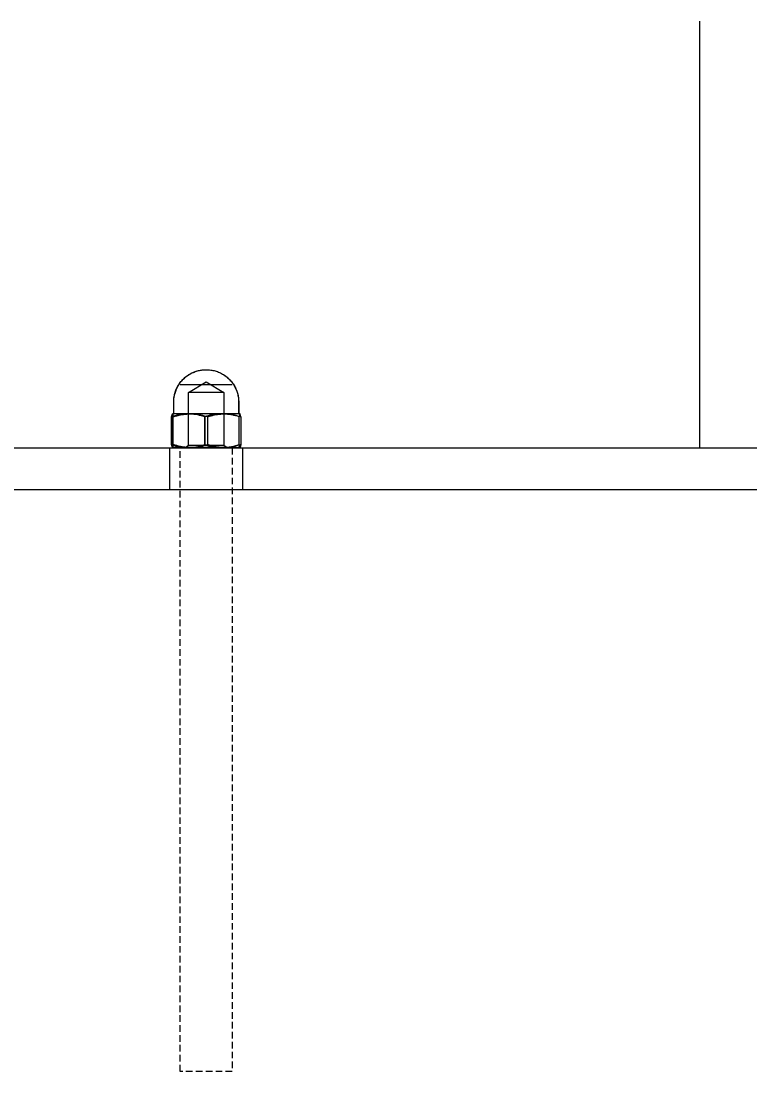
# Model space of a CAD drawing. Header units: millimetres. Extents: x -263 to 4879, y -277 to 2995.
# Drawn here: x 2447.9 to 2588.1, y 1829.2 to 2034.5 of the extents above; entities that cross this region are included whole.
import ezdxf

# ---------------------------------------------------------------- set-up
doc = ezdxf.new("R2010")
doc.units = ezdxf.units.MM
doc.linetypes.add('HIDDEN', pattern=[1.905, 1.27, -0.635])
for name, color, linetype, lineweight in [('ZANO_R', 7, 'Continuous', 0), ('ZANO_R_przerywana', 7, 'HIDDEN', 0), ('ZANO_W', 1, 'Continuous', 0)]:
    doc.layers.add(name, color=color, linetype=linetype, lineweight=lineweight)
doc.styles.add('Arial', font='arial.ttf')
doc.styles.get("Standard").update_dxf_attribs({"font": 'ARIALUNI.TTF'})
doc.dimstyles.new('pl i ang', dxfattribs={"dimtxt": 50, "dimasz": 50, "dimexe": 1.25, "dimexo": 0.625, "dimgap": 10, "dimtad": 1, "dimtoh": 1, "dimtxsty": 'Standard', "dimcen": 2.5, "dimclrd": 1, "dimclre": 1, "dimclrt": 1, "dimadec": 0, "dimazin": 0, "dimtfac": 1, "dimtmove": 0, "dimatfit": 3, "dimfxl": 1, "dimarcsym": 1})

# ---------------------------------------------------------------- blocks, each defined once
blk = doc.blocks.new('*D457')
at = {"layer": 'ZANO_W', "color": 1, "lineweight": -2}
for p, q in [((2388.51, 1938.38), (2388.51, 1725.7)), ((2868.44, 1938.38), (2868.44, 1725.7)), ((2428.51, 1735.7), (2828.44, 1735.7))]:
    blk.add_line(p, q, dxfattribs=at)
at = {"layer": 'ZANO_W', "color": 1}
for points in [[(2428.51, 1742.37), (2428.51, 1729.03), (2388.51, 1735.7)], [(2828.44, 1729.03), (2828.44, 1742.37), (2868.44, 1735.7)]]:
    blk.add_solid(points, dxfattribs=at)
at = {"layer": 'ZANO_W', "color": 1, "insert": (2628.47, 1766.12), "char_height": 40, "attachment_point": 5, "style": 'Arial'}
blk.add_mtext('480', dxfattribs=at)

msp = doc.modelspace()

# ---------------------------------------------------------------- linework, layer by layer
at = {"layer": 'ZANO_R'}
for p, q in [((2578.47, 1952.38), (2578.49, 2034.51)), ((2578.47, 1985.81), (2578.47, 2034.51)), ((2479.84, 1966.31), (2480.02, 1966.43)), ((2479.96, 1966.38), (2480.14, 1966.5)), ((2480.02, 1966.43), (2480.2, 1966.55)), ((2480.14, 1966.5), (2480.33, 1966.61)), ((2480.2, 1966.55), (2480.38, 1966.65)), ((2480.33, 1966.61), (2480.52, 1966.72)), ((2480.38, 1966.65), (2480.57, 1966.75)), ((2480.52, 1966.72), (2480.71, 1966.82)), ((2480.57, 1966.75), (2480.76, 1966.85)), ((2480.71, 1966.82), (2480.91, 1966.91)), ((2480.76, 1966.85), (2480.96, 1966.94)), ((2480.91, 1966.91), (2481.11, 1967)), ((2480.96, 1966.94), (2481.15, 1967.02)), ((2481.11, 1967), (2481.31, 1967.07)), ((2481.15, 1967.02), (2481.35, 1967.09)), ((2481.31, 1967.07), (2481.52, 1967.15)), ((2481.35, 1967.09), (2481.56, 1967.16)), ((2481.52, 1967.15), (2481.73, 1967.21)), ((2481.56, 1967.16), (2481.76, 1967.22)), ((2481.73, 1967.21), (2481.94, 1967.27)), ((2481.76, 1967.22), (2481.97, 1967.28)), ((2481.94, 1967.27), (2482.15, 1967.32)), ((2481.97, 1967.28), (2482.18, 1967.32)), ((2482.15, 1967.32), (2482.36, 1967.36)), ((2482.18, 1967.32), (2482.38, 1967.36)), ((2482.36, 1967.36), (2482.58, 1967.39)), ((2482.38, 1967.36), (2482.6, 1967.4)), ((2482.6, 1967.4), (2482.81, 1967.42)), ((2482.81, 1967.42), (2483.02, 1967.44)), ((2483.02, 1967.44), (2483.23, 1967.45)), ((2483.23, 1967.45), (2483.45, 1967.45)), ((2483.45, 1967.45), (2483.66, 1967.45)), ((2483.66, 1967.45), (2483.88, 1967.44)), ((2483.88, 1967.44), (2484.1, 1967.42)), ((2484.1, 1967.42), (2484.32, 1967.39)), ((2484.32, 1967.39), (2484.53, 1967.36)), ((2484.34, 1967.39), (2484.56, 1967.36)), ((2484.53, 1967.36), (2484.75, 1967.32)), ((2484.56, 1967.36), (2484.77, 1967.32)), ((2484.75, 1967.32), (2484.96, 1967.27)), ((2484.77, 1967.32), (2484.98, 1967.27)), ((2484.96, 1967.27), (2485.17, 1967.21)), ((2484.98, 1967.27), (2485.19, 1967.21)), ((2485.17, 1967.21), (2485.38, 1967.15)), ((2485.19, 1967.21), (2485.4, 1967.15)), ((2485.38, 1967.15), (2485.58, 1967.08)), ((2485.4, 1967.15), (2485.61, 1967.07)), ((2485.58, 1967.08), (2485.79, 1967)), ((2485.61, 1967.07), (2485.81, 1967)), ((2485.79, 1967), (2485.99, 1966.91)), ((2485.81, 1967), (2486.01, 1966.91)), ((2485.99, 1966.91), (2486.19, 1966.82)), ((2486.01, 1966.91), (2486.21, 1966.82)), ((2486.19, 1966.82), (2486.38, 1966.72)), ((2486.21, 1966.82), (2486.4, 1966.72)), ((2486.38, 1966.72), (2486.57, 1966.62)), ((2486.4, 1966.72), (2486.59, 1966.61)), ((2486.57, 1966.62), (2486.76, 1966.51)), ((2486.59, 1966.61), (2486.78, 1966.5)), ((2486.76, 1966.51), (2486.94, 1966.39)), ((2486.78, 1966.5), (2486.96, 1966.38)), ((2478, 1964.27), (2478.11, 1964.45)), ((2478.05, 1964.33), (2478.16, 1964.51)), ((2478.11, 1964.45), (2478.22, 1964.63)), ((2478.16, 1964.51), (2478.28, 1964.7)), ((2478.22, 1964.63), (2478.34, 1964.81)), ((2478.28, 1964.7), (2478.4, 1964.87)), ((2478.34, 1964.81), (2478.47, 1964.98)), ((2478.4, 1964.87), (2478.53, 1965.05)), ((2478.45, 1964.63), (2478.45, 1964.63)), ((2478.45, 1964.63), (2478.45, 1964.63)), ((2478.45, 1964.63), (2488.45, 1964.63)), ((2478.47, 1964.98), (2478.6, 1965.15)), ((2478.53, 1965.05), (2478.67, 1965.22)), ((2478.6, 1965.15), (2478.74, 1965.31)), ((2478.67, 1965.22), (2478.81, 1965.38)), ((2478.74, 1965.31), (2478.88, 1965.47)), ((2478.81, 1965.38), (2478.96, 1965.54)), ((2478.88, 1965.47), (2479.03, 1965.62)), ((2478.96, 1965.54), (2479.11, 1965.7)), ((2479.03, 1965.62), (2479.18, 1965.77)), ((2479.11, 1965.7), (2479.27, 1965.84)), ((2479.18, 1965.77), (2479.34, 1965.92)), ((2479.27, 1965.84), (2479.44, 1965.99)), ((2479.34, 1965.92), (2479.5, 1966.05)), ((2479.44, 1965.99), (2479.61, 1966.13)), ((2479.5, 1966.05), (2479.67, 1966.18)), ((2479.61, 1966.13), (2479.78, 1966.26)), ((2479.67, 1966.18), (2479.84, 1966.31)), ((2479.78, 1966.26), (2479.96, 1966.38)), ((2480.05, 1963.06), (2483.45, 1965.1)), ((2480.06, 1963.06), (2483.46, 1965.1)), ((2483.45, 1965.1), (2486.84, 1963.06)), ((2483.46, 1965.1), (2486.86, 1963.06)), ((2486.94, 1966.39), (2487.12, 1966.26)), ((2486.96, 1966.38), (2487.14, 1966.26)), ((2487.12, 1966.26), (2487.29, 1966.13)), ((2487.14, 1966.26), (2487.32, 1966.13)), ((2487.29, 1966.13), (2487.46, 1965.99)), ((2487.32, 1966.13), (2487.48, 1965.99)), ((2487.46, 1965.99), (2487.63, 1965.85)), ((2487.48, 1965.99), (2487.65, 1965.84)), ((2487.63, 1965.85), (2487.79, 1965.7)), ((2487.65, 1965.84), (2487.81, 1965.7)), ((2487.79, 1965.7), (2487.94, 1965.55)), ((2487.81, 1965.7), (2487.96, 1965.54)), ((2487.94, 1965.55), (2488.09, 1965.39)), ((2487.96, 1965.54), (2488.11, 1965.38)), ((2488.09, 1965.39), (2488.23, 1965.22)), ((2488.11, 1965.38), (2488.25, 1965.22)), ((2488.23, 1965.22), (2488.37, 1965.05)), ((2488.25, 1965.22), (2488.39, 1965.05)), ((2488.37, 1965.05), (2488.5, 1964.88)), ((2488.39, 1965.05), (2488.52, 1964.87)), ((2488.45, 1964.63), (2488.46, 1964.63)), ((2488.5, 1964.88), (2488.63, 1964.7)), ((2488.52, 1964.87), (2488.65, 1964.7)), ((2488.63, 1964.7), (2488.75, 1964.52)), ((2488.65, 1964.7), (2488.76, 1964.51)), ((2488.75, 1964.52), (2488.86, 1964.33)), ((2488.76, 1964.51), (2488.88, 1964.33)), ((2477.27, 1962.07), (2477.31, 1962.29)), ((2477.29, 1962.27), (2477.33, 1962.48)), ((2477.31, 1962.29), (2477.35, 1962.5)), ((2477.33, 1962.48), (2477.37, 1962.68)), ((2477.35, 1962.5), (2477.4, 1962.71)), ((2477.37, 1962.68), (2477.43, 1962.89)), ((2477.4, 1962.71), (2477.45, 1962.93)), ((2477.43, 1962.89), (2477.49, 1963.1)), ((2477.45, 1962.93), (2477.52, 1963.13)), ((2477.49, 1963.1), (2477.56, 1963.3)), ((2477.52, 1963.13), (2477.59, 1963.34)), ((2477.56, 1963.3), (2477.63, 1963.5)), ((2477.59, 1963.34), (2477.67, 1963.54)), ((2477.63, 1963.5), (2477.71, 1963.69)), ((2477.67, 1963.54), (2477.75, 1963.74)), ((2477.71, 1963.69), (2477.8, 1963.89)), ((2477.75, 1963.74), (2477.84, 1963.94)), ((2477.8, 1963.89), (2477.9, 1964.08)), ((2477.84, 1963.94), (2477.94, 1964.14)), ((2477.9, 1964.08), (2478, 1964.27)), ((2477.94, 1964.14), (2478.05, 1964.33)), ((2486.85, 1963.05), (2480.05, 1963.05)), ((2480.05, 1963.05), (2480.05, 1963.05)), ((2480.05, 1963.05), (2480.05, 1963.05)), ((2480.05, 1952.9), (2480.05, 1963.05)), ((2480.06, 1952.9), (2480.06, 1963.05)), ((2486.84, 1963.05), (2486.85, 1963.05)), ((2486.85, 1963.06), (2486.85, 1963.06)), ((2486.86, 1963.05), (2486.85, 1963.05)), ((2486.85, 1963.05), (2486.85, 1963.05)), ((2486.85, 1963.05), (2486.85, 1952.9)), ((2486.86, 1963.05), (2486.86, 1952.9)), ((2488.86, 1964.33), (2488.97, 1964.14)), ((2488.88, 1964.33), (2488.98, 1964.14)), ((2488.97, 1964.14), (2489.06, 1963.94)), ((2488.98, 1964.14), (2489.08, 1963.94)), ((2489.06, 1963.94), (2489.16, 1963.75)), ((2489.08, 1963.94), (2489.17, 1963.74)), ((2489.16, 1963.75), (2489.24, 1963.55)), ((2489.17, 1963.74), (2489.26, 1963.54)), ((2489.24, 1963.55), (2489.32, 1963.34)), ((2489.26, 1963.54), (2489.34, 1963.34)), ((2489.32, 1963.34), (2489.39, 1963.14)), ((2489.34, 1963.34), (2489.41, 1963.13)), ((2489.39, 1963.14), (2489.45, 1962.93)), ((2489.41, 1963.13), (2489.47, 1962.93)), ((2489.45, 1962.93), (2489.51, 1962.72)), ((2489.47, 1962.93), (2489.53, 1962.71)), ((2489.51, 1962.72), (2489.56, 1962.5)), ((2489.53, 1962.71), (2489.58, 1962.5)), ((2489.56, 1962.5), (2489.6, 1962.29)), ((2489.58, 1962.5), (2489.62, 1962.29)), ((2489.6, 1962.29), (2489.64, 1962.07)), ((2489.62, 1962.29), (2489.65, 1962.07)), ((2477.2, 1961.42), (2477.21, 1961.63)), ((2477.2, 1961.2), (2477.2, 1961.42)), ((2477.2, 1959.07), (2477.2, 1961.2)), ((2477.21, 1961.63), (2477.23, 1961.84)), ((2477.21, 1961.2), (2477.22, 1961.42)), ((2477.21, 1959.07), (2477.21, 1961.2)), ((2477.22, 1961.42), (2477.23, 1961.64)), ((2477.23, 1961.84), (2477.25, 1962.06)), ((2477.23, 1961.64), (2477.25, 1961.86)), ((2477.25, 1962.06), (2477.29, 1962.27)), ((2477.25, 1961.86), (2477.27, 1962.07)), ((2489.64, 1962.07), (2489.66, 1961.86)), ((2489.65, 1962.07), (2489.68, 1961.86)), ((2489.66, 1961.86), (2489.68, 1961.64)), ((2489.68, 1961.86), (2489.7, 1961.64)), ((2489.68, 1961.64), (2489.69, 1961.42)), ((2489.69, 1961.42), (2489.7, 1961.2)), ((2489.7, 1961.64), (2489.71, 1961.42)), ((2489.7, 1961.2), (2489.7, 1959.07)), ((2489.71, 1961.42), (2489.71, 1961.2)), ((2489.71, 1961.2), (2489.71, 1959.07)), ((2476.8, 1958.37), (2476.95, 1958.95)), ((2477.1, 1958.48), (2476.8, 1958.37)), ((2476.8, 1953.04), (2476.8, 1958.37)), ((2476.82, 1958.37), (2476.96, 1958.95)), ((2477.14, 1958.48), (2476.82, 1958.37)), ((2476.82, 1953.04), (2476.82, 1958.37)), ((2476.95, 1958.95), (2477.1, 1958.37)), ((2480.31, 1958.95), (2476.96, 1958.95)), ((2476.97, 1958.95), (2477.12, 1958.37)), ((2477.09, 1958.96), (2477.09, 1958.96)), ((2477.09, 1958.96), (2477.1, 1958.96)), ((2477.1, 1958.96), (2477.1, 1958.96)), ((2477.1, 1958.96), (2477.11, 1958.96)), ((2477.1, 1958.96), (2477.1, 1958.96)), ((2477.1, 1958.96), (2477.11, 1958.96)), ((2477.4, 1958.57), (2477.1, 1958.48)), ((2477.1, 1958.37), (2477.42, 1958.48)), ((2477.1, 1953.04), (2477.1, 1958.37)), ((2477.11, 1958.96), (2477.11, 1958.96)), ((2477.11, 1958.96), (2477.11, 1958.96)), ((2477.11, 1958.96), (2477.12, 1958.96)), ((2477.11, 1958.96), (2477.11, 1958.96)), ((2477.11, 1958.96), (2477.12, 1958.96)), ((2477.12, 1958.96), (2477.12, 1958.97)), ((2477.12, 1958.97), (2477.13, 1958.97)), ((2477.12, 1958.96), (2477.12, 1958.96)), ((2477.12, 1958.96), (2477.12, 1958.96)), ((2477.12, 1958.96), (2477.12, 1958.96)), ((2477.12, 1958.96), (2477.13, 1958.96)), ((2477.12, 1958.37), (2477.45, 1958.48)), ((2477.12, 1953.04), (2477.12, 1958.37)), ((2477.13, 1958.97), (2477.13, 1958.97)), ((2477.13, 1958.97), (2477.14, 1958.97)), ((2477.13, 1958.96), (2477.14, 1958.97)), ((2477.13, 1958.96), (2477.13, 1958.96)), ((2477.13, 1958.96), (2477.13, 1958.96)), ((2477.14, 1958.97), (2477.14, 1958.98)), ((2477.14, 1958.98), (2477.15, 1958.98)), ((2477.14, 1958.97), (2477.14, 1958.97)), ((2477.14, 1958.97), (2477.14, 1958.97)), ((2477.14, 1958.97), (2477.15, 1958.97)), ((2477.46, 1958.58), (2477.14, 1958.48)), ((2477.15, 1958.98), (2477.15, 1958.98)), ((2477.15, 1958.98), (2477.15, 1958.98)), ((2477.15, 1958.98), (2477.16, 1958.98)), ((2477.15, 1958.97), (2477.15, 1958.97)), ((2477.15, 1958.97), (2477.15, 1958.97)), ((2477.15, 1958.97), (2477.16, 1958.97)), ((2477.16, 1958.99), (2477.17, 1959)), ((2477.16, 1958.98), (2477.16, 1958.99)), ((2477.16, 1958.99), (2477.16, 1958.99)), ((2477.16, 1958.99), (2477.16, 1958.99)), ((2477.16, 1958.97), (2477.16, 1958.98)), ((2477.16, 1958.98), (2477.16, 1958.98)), ((2477.16, 1958.98), (2477.17, 1958.98)), ((2477.17, 1959), (2477.18, 1959.01)), ((2477.17, 1959), (2477.17, 1959)), ((2477.17, 1959), (2477.17, 1959)), ((2477.17, 1958.98), (2477.17, 1958.99)), ((2477.17, 1958.99), (2477.18, 1958.99)), ((2477.17, 1958.98), (2477.17, 1958.98)), ((2477.18, 1959.01), (2477.18, 1959.02)), ((2477.18, 1959.02), (2477.18, 1959.02)), ((2477.18, 1959.02), (2477.19, 1959.02)), ((2477.18, 1959.01), (2477.18, 1959.01)), ((2477.18, 1959.01), (2477.18, 1959.01)), ((2477.18, 1958.99), (2477.18, 1959)), ((2477.18, 1959), (2477.18, 1959)), ((2477.18, 1959), (2477.19, 1959)), ((2477.18, 1958.99), (2477.18, 1958.99)), ((2477.19, 1959.04), (2477.19, 1959.05)), ((2477.19, 1959.05), (2477.19, 1959.05)), ((2477.19, 1959.05), (2477.2, 1959.05)), ((2477.19, 1959.03), (2477.19, 1959.04)), ((2477.19, 1959.04), (2477.19, 1959.04)), ((2477.19, 1959.02), (2477.19, 1959.03)), ((2477.19, 1959.03), (2477.19, 1959.03)), ((2477.19, 1959.03), (2477.19, 1959.03)), ((2477.19, 1959.01), (2477.2, 1959.02)), ((2477.19, 1959), (2477.19, 1959.01)), ((2477.19, 1959.01), (2477.19, 1959.01)), ((2477.19, 1959.01), (2477.19, 1959.01)), ((2477.2, 1959.06), (2477.2, 1959.07)), ((2477.2, 1959.07), (2477.2, 1959.07)), ((2477.2, 1959.07), (2477.2, 1959.07)), ((2477.2, 1959.05), (2477.2, 1959.06)), ((2477.2, 1959.06), (2477.2, 1959.06)), ((2477.2, 1959.03), (2477.21, 1959.04)), ((2477.2, 1959.02), (2477.2, 1959.03)), ((2477.2, 1959.03), (2477.2, 1959.03)), ((2477.2, 1959.03), (2477.2, 1959.03)), ((2477.2, 1959.02), (2477.2, 1959.02)), ((2477.2, 1959.02), (2477.2, 1959.02)), ((2477.21, 1959.06), (2477.21, 1959.07)), ((2477.21, 1959.07), (2477.21, 1959.07)), ((2477.21, 1959.07), (2477.21, 1959.07)), ((2477.21, 1959.05), (2477.21, 1959.06)), ((2477.21, 1959.06), (2477.21, 1959.06)), ((2477.21, 1959.04), (2477.21, 1959.05)), ((2477.21, 1959.05), (2477.21, 1959.05)), ((2477.21, 1959.05), (2477.21, 1959.05)), ((2477.21, 1959.04), (2477.21, 1959.04)), ((2477.71, 1958.65), (2477.4, 1958.57)), ((2477.42, 1958.48), (2477.75, 1958.57)), ((2477.45, 1958.48), (2477.79, 1958.58)), ((2477.79, 1958.67), (2477.46, 1958.58)), ((2478.01, 1958.73), (2477.71, 1958.65)), ((2477.75, 1958.57), (2478.08, 1958.66)), ((2478.12, 1958.74), (2477.79, 1958.67)), ((2477.79, 1958.58), (2478.14, 1958.67)), ((2478.32, 1958.79), (2478.01, 1958.73)), ((2478.08, 1958.66), (2478.41, 1958.73)), ((2478.45, 1958.81), (2478.12, 1958.74)), ((2478.14, 1958.67), (2478.48, 1958.74)), ((2478.64, 1958.84), (2478.32, 1958.79)), ((2478.41, 1958.73), (2478.74, 1958.8)), ((2478.78, 1958.87), (2478.45, 1958.81)), ((2478.48, 1958.74), (2478.83, 1958.81)), ((2478.95, 1958.89), (2478.64, 1958.84)), ((2478.74, 1958.8), (2479.07, 1958.85)), ((2478.83, 1958.81), (2479.18, 1958.87)), ((2479.26, 1958.92), (2478.95, 1958.89)), ((2479.07, 1958.85), (2479.41, 1958.89)), ((2479.58, 1958.94), (2479.26, 1958.92)), ((2479.41, 1958.89), (2479.75, 1958.92)), ((2479.89, 1958.95), (2479.58, 1958.94)), ((2479.75, 1958.92), (2480.09, 1958.94)), ((2479.91, 1958.95), (2479.79, 1958.95)), ((2480.19, 1958.95), (2480.08, 1958.95)), ((2480.09, 1958.94), (2480.42, 1958.95)), ((2480.23, 1958.95), (2480.33, 1958.95)), ((2480.56, 1958.93), (2480.23, 1958.95)), ((2480.42, 1958.95), (2480.76, 1958.94)), ((2480.53, 1958.95), (2480.64, 1958.95)), ((2480.89, 1958.9), (2480.56, 1958.93)), ((2486.83, 1958.95), (2480.59, 1958.95)), ((2480.76, 1958.94), (2481.1, 1958.92)), ((2481.22, 1958.86), (2480.89, 1958.9)), ((2481.1, 1958.92), (2481.44, 1958.89)), ((2481.53, 1958.81), (2481.19, 1958.87)), ((2481.55, 1958.8), (2481.22, 1958.86)), ((2481.44, 1958.89), (2481.77, 1958.85)), ((2481.86, 1958.74), (2481.53, 1958.81)), ((2481.87, 1958.74), (2481.55, 1958.8)), ((2481.7, 1958.87), (2482.05, 1958.81)), ((2481.77, 1958.85), (2482.11, 1958.8)), ((2482.19, 1958.67), (2481.86, 1958.74)), ((2482.19, 1958.66), (2481.87, 1958.74)), ((2482.05, 1958.81), (2482.4, 1958.74)), ((2482.11, 1958.8), (2482.44, 1958.73)), ((2482.52, 1958.58), (2482.19, 1958.67)), ((2482.52, 1958.58), (2482.19, 1958.66)), ((2482.4, 1958.74), (2482.74, 1958.67)), ((2482.44, 1958.73), (2482.77, 1958.66)), ((2482.84, 1958.48), (2482.52, 1958.58)), ((2482.83, 1958.48), (2482.52, 1958.58)), ((2482.74, 1958.67), (2483.08, 1958.58)), ((2482.77, 1958.66), (2483.1, 1958.57)), ((2483.15, 1958.37), (2482.83, 1958.48)), ((2483.16, 1958.37), (2482.84, 1958.48)), ((2483.08, 1958.58), (2483.42, 1958.48)), ((2483.1, 1958.57), (2483.42, 1958.48)), ((2483.49, 1958.49), (2483.15, 1958.37)), ((2483.15, 1958.37), (2483.15, 1953.04)), ((2483.5, 1958.48), (2483.16, 1958.37)), ((2483.16, 1958.37), (2483.16, 1953.04)), ((2483.42, 1958.48), (2483.75, 1958.37)), ((2483.42, 1958.48), (2483.76, 1958.37)), ((2483.84, 1958.59), (2483.49, 1958.49)), ((2483.84, 1958.58), (2483.5, 1958.48)), ((2483.75, 1958.37), (2484.05, 1958.48)), ((2483.75, 1953.04), (2483.75, 1958.37)), ((2483.76, 1958.37), (2484.08, 1958.48)), ((2483.76, 1953.04), (2483.76, 1958.37)), ((2484.18, 1958.67), (2483.84, 1958.58)), ((2484.19, 1958.67), (2483.84, 1958.59)), ((2484.05, 1958.48), (2484.36, 1958.57)), ((2484.08, 1958.48), (2484.41, 1958.58)), ((2484.52, 1958.74), (2484.18, 1958.67)), ((2484.54, 1958.75), (2484.19, 1958.67)), ((2484.36, 1958.57), (2484.68, 1958.66)), ((2484.41, 1958.58), (2484.73, 1958.67)), ((2484.87, 1958.81), (2484.52, 1958.74)), ((2484.89, 1958.82), (2484.54, 1958.75)), ((2484.68, 1958.66), (2484.99, 1958.73)), ((2484.73, 1958.67), (2485.06, 1958.74)), ((2485.22, 1958.87), (2484.87, 1958.81)), ((2485.25, 1958.87), (2484.89, 1958.82)), ((2484.99, 1958.73), (2485.31, 1958.8)), ((2485.06, 1958.74), (2485.39, 1958.81)), ((2485.61, 1958.91), (2485.25, 1958.87)), ((2485.31, 1958.8), (2485.63, 1958.85)), ((2485.39, 1958.81), (2485.73, 1958.87)), ((2485.97, 1958.94), (2485.61, 1958.91)), ((2485.63, 1958.85), (2485.95, 1958.89)), ((2485.95, 1958.89), (2486.27, 1958.92)), ((2486.33, 1958.95), (2485.97, 1958.94)), ((2486.27, 1958.92), (2486.6, 1958.94)), ((2486.53, 1958.94), (2486.7, 1958.95)), ((2486.6, 1958.94), (2486.92, 1958.95)), ((2486.68, 1958.95), (2486.61, 1958.95)), ((2486.68, 1958.95), (2486.65, 1958.95)), ((2486.73, 1958.95), (2486.84, 1958.95)), ((2487.08, 1958.93), (2486.73, 1958.95)), ((2486.92, 1958.95), (2487.24, 1958.94)), ((2489.95, 1958.95), (2487.02, 1958.95)), ((2487.42, 1958.9), (2487.08, 1958.93)), ((2487.24, 1958.94), (2487.57, 1958.92)), ((2487.77, 1958.86), (2487.42, 1958.9)), ((2487.57, 1958.92), (2487.89, 1958.89)), ((2488.1, 1958.81), (2487.75, 1958.87)), ((2488.11, 1958.8), (2487.77, 1958.86)), ((2487.89, 1958.89), (2488.21, 1958.85)), ((2488.44, 1958.74), (2488.1, 1958.81)), ((2488.45, 1958.74), (2488.11, 1958.8)), ((2488.14, 1958.87), (2488.47, 1958.81)), ((2488.21, 1958.85), (2488.53, 1958.8)), ((2488.79, 1958.67), (2488.44, 1958.74)), ((2488.79, 1958.66), (2488.45, 1958.74)), ((2488.47, 1958.81), (2488.81, 1958.74)), ((2488.53, 1958.8), (2488.85, 1958.73)), ((2489.13, 1958.58), (2488.79, 1958.67)), ((2489.13, 1958.58), (2488.79, 1958.66)), ((2488.81, 1958.74), (2489.13, 1958.67)), ((2488.85, 1958.73), (2489.16, 1958.66)), ((2489.13, 1958.67), (2489.46, 1958.58)), ((2489.47, 1958.48), (2489.13, 1958.58)), ((2489.46, 1958.48), (2489.13, 1958.58)), ((2489.16, 1958.66), (2489.48, 1958.57)), ((2489.46, 1958.58), (2489.79, 1958.48)), ((2489.79, 1958.37), (2489.46, 1958.48)), ((2489.81, 1958.37), (2489.47, 1958.48)), ((2489.48, 1958.57), (2489.79, 1958.48)), ((2489.7, 1959.07), (2489.7, 1959.07)), ((2489.7, 1959.07), (2489.7, 1959.07)), ((2489.7, 1959.07), (2489.7, 1959.06)), ((2489.7, 1959.06), (2489.7, 1959.06)), ((2489.7, 1959.06), (2489.7, 1959.05)), ((2489.7, 1959.05), (2489.7, 1959.05)), ((2489.7, 1959.05), (2489.7, 1959.05)), ((2489.7, 1959.05), (2489.7, 1959.04)), ((2489.7, 1959.04), (2489.7, 1959.04)), ((2489.7, 1959.04), (2489.7, 1959.03)), ((2489.7, 1959.03), (2489.71, 1959.03)), ((2489.71, 1959.07), (2489.71, 1959.07)), ((2489.71, 1959.07), (2489.71, 1959.07)), ((2489.71, 1959.07), (2489.71, 1959.06)), ((2489.71, 1959.06), (2489.71, 1959.06)), ((2489.71, 1959.06), (2489.71, 1959.05)), ((2489.71, 1959.05), (2489.71, 1959.05)), ((2489.71, 1959.05), (2489.71, 1959.05)), ((2489.71, 1959.05), (2489.72, 1959.04)), ((2489.71, 1959.03), (2489.71, 1959.03)), ((2489.71, 1959.03), (2489.71, 1959.02)), ((2489.71, 1959.02), (2489.71, 1959.02)), ((2489.71, 1959.02), (2489.71, 1959.02)), ((2489.71, 1959.02), (2489.71, 1959.01)), ((2489.71, 1959.01), (2489.72, 1959.01)), ((2489.72, 1959.04), (2489.72, 1959.04)), ((2489.72, 1959.04), (2489.72, 1959.04)), ((2489.72, 1959.04), (2489.72, 1959.03)), ((2489.72, 1959.03), (2489.72, 1959.03)), ((2489.72, 1959.03), (2489.72, 1959.02)), ((2489.72, 1959.02), (2489.72, 1959.02)), ((2489.72, 1959.02), (2489.73, 1959.02)), ((2489.72, 1959.01), (2489.72, 1959.01)), ((2489.72, 1959.01), (2489.72, 1959)), ((2489.72, 1959), (2489.72, 1959)), ((2489.72, 1959), (2489.73, 1959)), ((2489.73, 1959.02), (2489.73, 1959.01)), ((2489.73, 1959.01), (2489.73, 1959.01)), ((2489.73, 1959.01), (2489.73, 1959.01)), ((2489.73, 1959.01), (2489.73, 1959)), ((2489.73, 1959), (2489.73, 1958.99)), ((2489.73, 1959), (2489.74, 1959)), ((2489.73, 1958.99), (2489.73, 1958.99)), ((2489.73, 1958.99), (2489.73, 1958.99)), ((2489.73, 1958.99), (2489.74, 1958.98)), ((2489.74, 1959), (2489.74, 1959)), ((2489.74, 1959), (2489.74, 1958.99)), ((2489.74, 1958.99), (2489.75, 1958.99)), ((2489.74, 1958.98), (2489.74, 1958.98)), ((2489.74, 1958.98), (2489.74, 1958.98)), ((2489.74, 1958.98), (2489.75, 1958.98)), ((2489.75, 1958.99), (2489.75, 1958.99)), ((2489.75, 1958.99), (2489.75, 1958.99)), ((2489.75, 1958.99), (2489.75, 1958.98)), ((2489.75, 1958.98), (2489.75, 1958.97)), ((2489.75, 1958.98), (2489.76, 1958.98)), ((2489.75, 1958.97), (2489.75, 1958.97)), ((2489.75, 1958.97), (2489.76, 1958.97)), ((2489.76, 1958.98), (2489.76, 1958.98)), ((2489.76, 1958.98), (2489.76, 1958.98)), ((2489.76, 1958.98), (2489.77, 1958.97)), ((2489.76, 1958.97), (2489.76, 1958.97)), ((2489.76, 1958.97), (2489.77, 1958.97)), ((2489.77, 1958.97), (2489.77, 1958.97)), ((2489.77, 1958.97), (2489.77, 1958.96)), ((2489.77, 1958.97), (2489.77, 1958.97)), ((2489.77, 1958.97), (2489.77, 1958.97)), ((2489.77, 1958.97), (2489.78, 1958.97)), ((2489.77, 1958.96), (2489.78, 1958.96)), ((2489.78, 1958.97), (2489.78, 1958.97)), ((2489.78, 1958.97), (2489.79, 1958.96)), ((2489.78, 1958.96), (2489.78, 1958.96)), ((2489.78, 1958.96), (2489.78, 1958.96)), ((2489.78, 1958.96), (2489.79, 1958.96)), ((2489.79, 1958.96), (2489.79, 1958.96)), ((2489.79, 1958.96), (2489.8, 1958.96)), ((2489.79, 1958.96), (2489.79, 1958.96)), ((2489.79, 1958.96), (2489.79, 1958.96)), ((2489.79, 1958.96), (2489.8, 1958.96)), ((2489.94, 1958.95), (2489.79, 1958.37)), ((2489.79, 1958.48), (2490.09, 1958.37)), ((2489.79, 1958.48), (2490.11, 1958.37)), ((2489.79, 1953.04), (2489.79, 1958.37)), ((2489.8, 1958.96), (2489.8, 1958.96)), ((2489.8, 1958.96), (2489.8, 1958.96)), ((2489.8, 1958.96), (2489.8, 1958.96)), ((2489.8, 1958.96), (2489.8, 1958.96)), ((2489.8, 1958.96), (2489.81, 1958.96)), ((2489.81, 1958.96), (2489.81, 1958.96)), ((2489.81, 1958.96), (2489.82, 1958.96)), ((2489.95, 1958.95), (2489.81, 1958.37)), ((2489.81, 1953.04), (2489.81, 1958.37)), ((2490.09, 1958.37), (2489.94, 1958.95)), ((2489.96, 1958.95), (2489.94, 1958.95)), ((2489.95, 1958.95), (2489.95, 1958.95)), ((2489.96, 1958.95), (2489.96, 1958.95)), ((2489.96, 1958.95), (2489.96, 1958.95)), ((2489.96, 1958.95), (2489.96, 1958.95)), ((2489.96, 1958.95), (2489.96, 1958.95)), ((2489.96, 1958.95), (2489.96, 1958.95)), ((2489.96, 1958.95), (2489.96, 1958.95)), ((2489.96, 1958.95), (2489.96, 1958.95)), ((2489.96, 1958.95), (2489.97, 1958.95)), ((2490.11, 1958.37), (2489.97, 1958.95)), ((2490.09, 1958.37), (2490.09, 1953.04)), ((2490.11, 1958.37), (2490.11, 1953.04)), ((2386.68, 1952.38), (2571.57, 1952.38)), ((2476.45, 1944.38), (2476.45, 1952.38)), ((2476.46, 1944.38), (2476.46, 1952.38)), ((2476.95, 1952.45), (2476.8, 1953.04)), ((2476.8, 1953.04), (2477.1, 1952.93)), ((2476.96, 1952.46), (2476.82, 1953.04)), ((2476.82, 1953.04), (2477.14, 1952.93)), ((2477.1, 1953.04), (2476.95, 1952.45)), ((2479.95, 1952.45), (2476.96, 1952.45)), ((2477.12, 1953.04), (2476.97, 1952.45)), ((2477.42, 1952.93), (2477.1, 1953.04)), ((2477.1, 1952.93), (2477.39, 1952.84)), ((2477.45, 1952.93), (2477.12, 1953.04)), ((2477.14, 1952.93), (2477.46, 1952.83)), ((2477.39, 1952.84), (2477.69, 1952.76)), ((2477.75, 1952.83), (2477.42, 1952.93)), ((2477.79, 1952.83), (2477.45, 1952.93)), ((2477.46, 1952.83), (2477.79, 1952.74)), ((2477.69, 1952.76), (2477.99, 1952.69)), ((2478.08, 1952.75), (2477.75, 1952.83)), ((2478.13, 1952.74), (2477.79, 1952.83)), ((2477.79, 1952.74), (2478.12, 1952.67)), ((2477.99, 1952.69), (2478.3, 1952.63)), ((2478.41, 1952.68), (2478.08, 1952.75)), ((2478.12, 1952.67), (2478.45, 1952.6)), ((2478.48, 1952.67), (2478.13, 1952.74)), ((2478.3, 1952.63), (2478.6, 1952.57)), ((2478.74, 1952.61), (2478.41, 1952.68)), ((2478.45, 1952.6), (2478.78, 1952.54)), ((2478.83, 1952.6), (2478.48, 1952.67)), ((2478.6, 1952.57), (2478.91, 1952.53)), ((2479.07, 1952.56), (2478.74, 1952.61)), ((2479.17, 1952.54), (2478.83, 1952.6)), ((2478.91, 1952.53), (2479.22, 1952.49)), ((2479.41, 1952.52), (2479.07, 1952.56)), ((2479.22, 1952.49), (2479.53, 1952.47)), ((2479.75, 1952.49), (2479.41, 1952.52)), ((2479.45, 1952.48), (2480.05, 1952.9)), ((2479.45, 1952.48), (2479.75, 1952.48)), ((2479.45, 1952.48), (2479.45, 1952.48)), ((2479.45, 1952.48), (2479.45, 1952.48)), ((2479.45, 1952.48), (2479.45, 1952.48)), ((2479.45, 1952.48), (2479.45, 1952.48)), ((2479.45, 1952.48), (2479.45, 1952.48)), ((2479.45, 1952.48), (2479.45, 1952.48)), ((2479.45, 1952.48), (2479.45, 1952.48)), ((2479.45, 1952.45), (2479.45, 1952.48)), ((2479.45, 1952.48), (2479.45, 1952.48)), ((2479.46, 1952.48), (2480.06, 1952.9)), ((2479.46, 1952.45), (2479.46, 1952.48)), ((2479.53, 1952.47), (2479.84, 1952.46)), ((2479.76, 1952.48), (2479.59, 1952.5)), ((2480.09, 1952.46), (2479.75, 1952.49)), ((2479.76, 1952.48), (2487.45, 1952.48)), ((2479.79, 1952.46), (2479.85, 1952.46)), ((2480.2, 1952.45), (2479.95, 1952.45)), ((2480.05, 1952.9), (2486.85, 1952.9)), ((2480.05, 1952.9), (2480.05, 1952.9)), ((2480.05, 1952.9), (2480.05, 1952.9)), ((2480.05, 1952.9), (2480.05, 1952.9)), ((2480.05, 1952.9), (2480.05, 1952.9)), ((2480.05, 1952.9), (2480.05, 1952.9)), ((2480.05, 1952.9), (2480.05, 1952.9)), ((2480.05, 1952.9), (2480.05, 1952.9)), ((2480.42, 1952.45), (2480.09, 1952.46)), ((2480.09, 1952.46), (2480.19, 1952.46)), ((2480.31, 1952.45), (2480.2, 1952.45)), ((2480.23, 1952.46), (2480.42, 1952.47)), ((2480.33, 1952.46), (2480.23, 1952.46)), ((2480.42, 1952.47), (2480.61, 1952.48)), ((2480.76, 1952.46), (2480.42, 1952.45)), ((2480.58, 1952.48), (2480.63, 1952.48)), ((2486.78, 1952.45), (2480.6, 1952.45)), ((2480.63, 1952.48), (2480.95, 1952.52)), ((2481.1, 1952.49), (2480.76, 1952.46)), ((2480.95, 1952.52), (2481.27, 1952.56)), ((2481.44, 1952.52), (2481.1, 1952.49)), ((2481.2, 1952.54), (2481.53, 1952.6)), ((2481.27, 1952.56), (2481.59, 1952.61)), ((2481.77, 1952.56), (2481.44, 1952.52)), ((2481.53, 1952.6), (2481.86, 1952.67)), ((2481.59, 1952.61), (2481.9, 1952.68)), ((2482.05, 1952.6), (2481.7, 1952.54)), ((2482.11, 1952.61), (2481.77, 1952.56)), ((2481.86, 1952.67), (2482.19, 1952.74)), ((2481.9, 1952.68), (2482.22, 1952.75)), ((2482.4, 1952.67), (2482.05, 1952.6)), ((2482.44, 1952.68), (2482.11, 1952.61)), ((2482.19, 1952.74), (2482.52, 1952.83)), ((2482.22, 1952.75), (2482.53, 1952.84)), ((2482.74, 1952.74), (2482.4, 1952.67)), ((2482.77, 1952.75), (2482.44, 1952.68)), ((2482.52, 1952.83), (2482.84, 1952.93)), ((2482.53, 1952.84), (2482.84, 1952.93)), ((2483.08, 1952.83), (2482.74, 1952.74)), ((2483.1, 1952.83), (2482.77, 1952.75)), ((2482.84, 1952.93), (2483.16, 1953.04)), ((2482.84, 1952.93), (2483.15, 1953.04)), ((2483.42, 1952.93), (2483.08, 1952.83)), ((2483.42, 1952.93), (2483.1, 1952.83)), ((2483.15, 1953.04), (2483.52, 1952.92)), ((2483.16, 1953.04), (2483.5, 1952.93)), ((2483.75, 1953.04), (2483.42, 1952.93)), ((2483.76, 1953.04), (2483.42, 1952.93)), ((2483.5, 1952.93), (2483.84, 1952.83)), ((2483.52, 1952.92), (2483.9, 1952.81)), ((2484.05, 1952.93), (2483.75, 1953.04)), ((2484.08, 1952.93), (2483.76, 1953.04)), ((2483.84, 1952.83), (2484.18, 1952.74)), ((2483.9, 1952.81), (2484.28, 1952.72)), ((2484.36, 1952.84), (2484.05, 1952.93)), ((2484.41, 1952.83), (2484.08, 1952.93)), ((2484.18, 1952.74), (2484.53, 1952.67)), ((2484.28, 1952.72), (2484.66, 1952.64)), ((2484.68, 1952.75), (2484.36, 1952.84)), ((2484.73, 1952.74), (2484.41, 1952.83)), ((2484.53, 1952.67), (2484.87, 1952.6)), ((2484.66, 1952.64), (2485.04, 1952.57)), ((2484.99, 1952.68), (2484.68, 1952.75)), ((2485.06, 1952.67), (2484.73, 1952.74)), ((2484.87, 1952.6), (2485.22, 1952.54)), ((2485.31, 1952.61), (2484.99, 1952.68)), ((2485.04, 1952.57), (2485.43, 1952.52)), ((2485.39, 1952.6), (2485.06, 1952.67)), ((2485.63, 1952.56), (2485.31, 1952.61)), ((2485.73, 1952.54), (2485.39, 1952.6)), ((2485.43, 1952.52), (2485.82, 1952.48)), ((2485.95, 1952.52), (2485.63, 1952.56)), ((2485.84, 1952.48), (2485.82, 1952.48)), ((2485.84, 1952.48), (2486.08, 1952.46)), ((2486.27, 1952.49), (2485.95, 1952.52)), ((2486.08, 1952.46), (2486.32, 1952.46)), ((2486.6, 1952.46), (2486.27, 1952.49)), ((2486.27, 1952.46), (2486.33, 1952.46)), ((2486.31, 1952.48), (2486.31, 1952.48)), ((2486.7, 1952.46), (2486.53, 1952.47)), ((2486.92, 1952.45), (2486.6, 1952.46)), ((2486.6, 1952.46), (2486.68, 1952.46)), ((2486.73, 1952.46), (2486.93, 1952.47)), ((2486.84, 1952.46), (2486.73, 1952.46)), ((2486.85, 1952.9), (2486.86, 1952.9)), ((2486.85, 1952.9), (2487.45, 1952.48)), ((2486.86, 1952.9), (2487.46, 1952.48)), ((2487.24, 1952.46), (2486.92, 1952.45)), ((2486.93, 1952.47), (2487.12, 1952.48)), ((2489.07, 1952.45), (2487.08, 1952.45)), ((2487.12, 1952.48), (2487.13, 1952.48)), ((2487.17, 1952.48), (2487.55, 1952.52)), ((2487.57, 1952.49), (2487.24, 1952.46)), ((2487.45, 1952.48), (2487.46, 1952.48)), ((2487.45, 1952.48), (2487.45, 1952.45)), ((2487.46, 1952.48), (2487.46, 1952.45)), ((2487.55, 1952.52), (2487.93, 1952.58)), ((2487.89, 1952.52), (2487.57, 1952.49)), ((2487.75, 1952.54), (2488.1, 1952.6)), ((2488.21, 1952.56), (2487.89, 1952.52)), ((2487.93, 1952.58), (2488.31, 1952.64)), ((2488.1, 1952.6), (2488.44, 1952.67)), ((2488.47, 1952.6), (2488.14, 1952.54)), ((2488.53, 1952.61), (2488.21, 1952.56)), ((2488.31, 1952.64), (2488.68, 1952.72)), ((2488.44, 1952.67), (2488.79, 1952.74)), ((2488.8, 1952.67), (2488.47, 1952.6)), ((2488.85, 1952.68), (2488.53, 1952.61)), ((2488.68, 1952.72), (2489.06, 1952.81)), ((2488.79, 1952.74), (2489.13, 1952.83)), ((2489.13, 1952.74), (2488.8, 1952.67)), ((2489.16, 1952.75), (2488.85, 1952.68)), ((2489.06, 1952.81), (2489.43, 1952.92)), ((2489.07, 1952.45), (2489.51, 1952.45)), ((2489.13, 1952.83), (2489.47, 1952.93)), ((2489.46, 1952.83), (2489.13, 1952.74)), ((2489.48, 1952.84), (2489.16, 1952.75)), ((2489.43, 1952.92), (2489.79, 1953.04)), ((2489.78, 1952.93), (2489.46, 1952.83)), ((2489.47, 1952.93), (2489.81, 1953.04)), ((2489.79, 1952.93), (2489.48, 1952.84)), ((2489.95, 1952.45), (2489.51, 1952.45)), ((2490.11, 1953.04), (2489.78, 1952.93)), ((2490.09, 1953.04), (2489.79, 1952.93)), ((2489.94, 1952.46), (2489.79, 1953.04)), ((2489.95, 1952.46), (2489.81, 1953.04)), ((2490.09, 1953.04), (2489.94, 1952.46)), ((2489.96, 1952.45), (2489.94, 1952.45)), ((2489.94, 1952.45), (2489.95, 1952.45)), ((2489.95, 1952.46), (2489.95, 1952.45)), ((2489.97, 1952.46), (2489.96, 1952.45)), ((2490.11, 1953.04), (2489.97, 1952.46)), ((2490.45, 1952.38), (2490.45, 1944.38)), ((2490.46, 1952.38), (2490.46, 1944.38)), ((2571.57, 1952.38), (2576.13, 1952.38)), ((2576.13, 1952.38), (2578.5, 1952.38)), ((2578.5, 1952.38), (2603.56, 1952.38)), ((50.29, 1944.38), (3189.17, 1944.38)), ((2327.84, 1944.38), (2927.84, 1944.38))]:
    msp.add_line(p, q, dxfattribs=at)
at = {"layer": 'ZANO_R_przerywana'}
for p, q in [((2478.45, 1832.38), (2478.45, 1952.38)), ((2478.46, 1832.38), (2478.46, 1952.38)), ((2488.45, 1952.38), (2488.45, 1832.38)), ((2488.46, 1952.38), (2488.46, 1832.38)), ((2488.45, 1832.38), (2478.45, 1832.38)), ((2488.46, 1832.38), (2488.45, 1832.38)), ((2488.46, 1832.38), (2488.46, 1832.38)), ((2488.46, 1832.38), (2488.46, 1832.38)), ((2488.46, 1832.38), (2488.46, 1832.38)), ((2488.46, 1832.38), (2488.46, 1832.38)), ((2488.46, 1832.38), (2488.46, 1832.38)), ((2488.46, 1832.38), (2488.46, 1832.38)), ((2488.46, 1832.38), (2488.46, 1832.38))]:
    msp.add_line(p, q, dxfattribs=at)

# ---------------------------------------------------------------- dimensions: what is measured, and where the dimension line sits
at = {"layer": 'ZANO_W'}
dim = msp.add_linear_dim(base=(2868.44, 1735.7), p1=(2388.51, 1948.38), p2=(2868.44, 1948.38), dimstyle='pl i ang', override={"dimtxt": 40, "dimasz": 40, "dimexe": 10, "dimexo": 10, "dimtoh": 0, "dimdec": 0, "dimtxsty": 'Arial', "dimtdec": 0, "dimtmove": 1}, dxfattribs=at)
dim.commit()
dim.dimension.update_dxf_attribs({"geometry": '*D457', "text_midpoint": (2628.47, 1766.12)})

doc.saveas('drawing.dxf')
